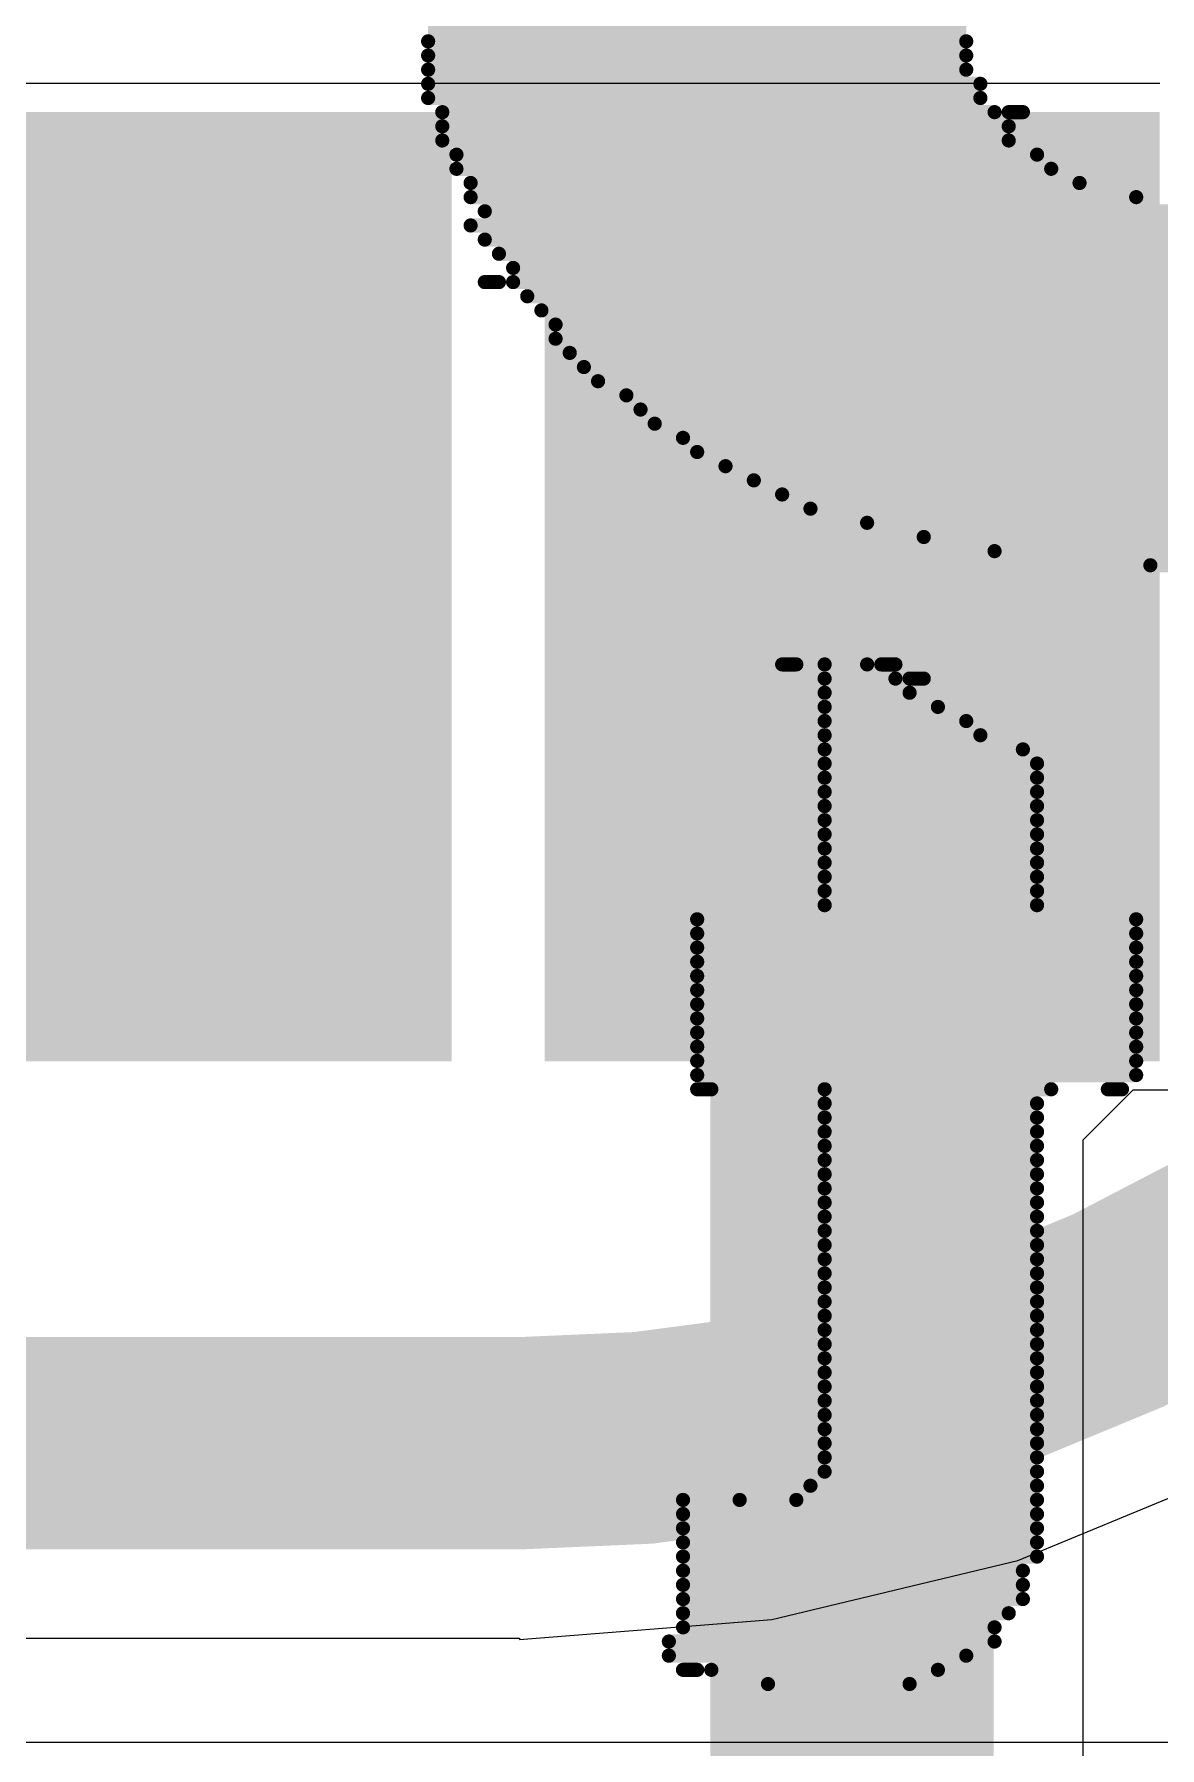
# Model space of a CAD drawing. Header units: millimetres. Extents: x -41 to 155, y -111 to 87.
# Drawn here: x -10.685 to -8.667, y 6.744 to 9.817 of the extents above; entities that cross this region are included whole.
import ezdxf

# ---------------------------------------------------------------- set-up
doc = ezdxf.new("R2010")
doc.units = ezdxf.units.MM
for name, color, linetype in [('BottomLayer', 5, 'Continuous'), ('BottomOverlay', 54, 'Continuous'), ('Mechanical1', 6, 'Continuous'), ('Mechanical2', 216, 'Continuous'), ('TopLayer', 1, 'Continuous'), ('TopPaste', 8, 'Continuous'), ('TopSolder', 216, 'Continuous')]:
    doc.layers.add(name, color=color, linetype=linetype)

# ---------------------------------------------------------------- blocks, each defined once
blk = doc.blocks.new('38_SMD_M______3')
at = {"layer": 'TopLayer'}
for points in [[(8.00000305, -2.09999961), (9.50000259, -2.09999961), (9.50000259, -3.00000035), (8.00000305, -3.00000035)], [(7.999995429999999, -3.36999199), (9.49999497, -3.36999199), (9.49999497, -4.26999273), (7.999995429999999, -4.26999273)]]:
    blk.add_hatch(color=1, dxfattribs=at).paths.add_polyline_path(points)
at = {"layer": 'TopPaste'}
for points in [[(8.00000305, -2.09999961), (9.50000259, -2.09999961), (9.50000259, -3.00000035), (8.00000305, -3.00000035)], [(7.999995429999999, -3.36999199), (9.49999497, -3.36999199), (9.49999497, -4.26999273), (7.999995429999999, -4.26999273)]]:
    blk.add_hatch(color=8, dxfattribs=at).paths.add_polyline_path(points)
at = {"layer": 'TopSolder'}
for points in [[(7.89840305, -1.99839961), (9.601602589999999, -1.99839961), (9.601602589999999, -3.10160035), (7.89840305, -3.10160035)], [(7.89839543, -3.26839199), (9.601594969999999, -3.26839199), (9.601594969999999, -4.37159273), (7.89839543, -4.37159273)]]:
    blk.add_hatch(color=216, dxfattribs=at).paths.add_polyline_path(points)

msp = doc.modelspace()

# ---------------------------------------------------------------- linework, layer by layer
at = {"layer": 'BottomLayer'}
for p, q in [((-8.921483299999998, 7.07952102), (-8.502246139999999, 7.253173199999999)), ((-9.36272448, 6.973587779999999), (-8.921483299999998, 7.07952102)), ((-9.81510356, 6.937984599999999), (-9.36272448, 6.973587779999999)), ((-16.51946404, 6.9401817), (-9.81510356, 6.9401817)), ((-9.81510356, 6.9401817), (-9.81510356, 6.937984599999999)), ((-8.48436708, 6.75290496), (-16.383, 6.75290496))]:
    msp.add_line(p, q, dxfattribs=at)
at = {"layer": 'BottomLayer', "const_width": 0.3809999999999999}
msp.add_lwpolyline([(-8.01905178, 8.03374822, -0.198912367379658), (-9.81510356, 7.289799999999999)], format="xyb", dxfattribs=at)
msp.add_lwpolyline([(-16.51946404, 7.289799999999999), (-9.81510356, 7.289799999999999)], dxfattribs=at)
at = {"layer": 'BottomLayer', "const_width": 0.1905}
msp.add_lwpolyline([(-9.910353559999999, 7.289799999999999, 1), (-9.719853559999999, 7.289799999999999, 1)], format="xyb", close=True, dxfattribs=at)
msp.add_lwpolyline([(-9.910353559999999, 7.289799999999999, 1), (-9.719853559999999, 7.289799999999999, 1)], format="xyb", close=True, dxfattribs=at)
at = {"layer": 'BottomOverlay', "const_width": 0.0254}
for points in [[(-9.9789996, 9.8298), (-9.0137996, 9.8298)], [(-9.9789996, 9.8044), (-9.0137996, 9.8044)], [(-9.9789996, 9.779), (-9.0137996, 9.779)], [(-9.9789996, 9.7536), (-9.0137996, 9.7536)], [(-9.9789996, 9.7282), (-8.9883996, 9.7282)], [(-9.9789996, 9.7028), (-8.9883996, 9.7028)], [(-9.953599599999999, 9.6774), (-8.9629996, 9.6774)], [(-8.9375996, 9.6774), (-8.9121996, 9.6774)], [(-9.953599599999999, 9.652), (-8.9375996, 9.652)], [(-9.953599599999999, 9.6266), (-8.9375996, 9.6266)], [(-9.9281996, 9.6012), (-8.8867996, 9.6012)], [(-9.9281996, 9.5758), (-8.8613996, 9.5758)], [(-9.9027996, 9.5504), (-8.8105996, 9.5504)], [(-9.9027996, 9.524999999999999), (-8.7089996, 9.524999999999999)], [(-9.877399599999999, 9.4996), (-7.2357996, 9.4996)], [(-9.9027996, 9.4742), (-7.2357996, 9.4742)], [(-9.877399599999999, 9.448799999999999), (-7.2611996, 9.448799999999999)], [(-9.8519996, 9.423399999999999), (-7.2865996, 9.423399999999999)], [(-9.8265996, 9.398), (-7.2865996, 9.398)], [(-9.877399599999999, 9.372599999999998), (-9.8519996, 9.372599999999998)], [(-9.8265996, 9.372599999999998), (-7.3119996, 9.372599999999998)], [(-9.801199599999999, 9.347199999999999), (-7.3373996, 9.347199999999999)], [(-9.7757996, 9.3218), (-7.3373996, 9.3218)], [(-9.7503996, 9.296399999999998), (-7.3627996, 9.296399999999998)], [(-9.7503996, 9.270999999999999), (-7.3881996, 9.270999999999999)], [(-9.724999599999999, 9.2456), (-7.3881996, 9.2456)], [(-9.699599599999999, 9.220199999999998), (-7.4135996, 9.220199999999998)], [(-9.6741996, 9.194799999999999), (-7.4389996, 9.194799999999999)], [(-9.623399599999999, 9.1694), (-7.4643996, 9.1694)], [(-9.5979996, 9.143999999999998), (-7.5151996, 9.143999999999998)], [(-9.572599599999998, 9.118599999999999), (-7.5405996, 9.118599999999999)], [(-9.5217996, 9.0932), (-7.5659996, 9.0932)], [(-9.496399599999998, 9.067799999999998), (-7.591399599999999, 9.067799999999998)], [(-9.4455996, 9.042399999999999), (-7.642199599999999, 9.042399999999999)], [(-9.394799599999999, 9.017), (-7.692999599999999, 9.017)], [(-9.343999599999998, 8.991599999999998), (-7.769199599999999, 8.991599999999998)], [(-9.2931996, 8.966199999999999), (-7.819999599999999, 8.966199999999999)], [(-9.191599599999998, 8.9408), (-7.870799599999999, 8.9408)], [(-9.0899996, 8.915399999999998), (-8.0485996, 8.915399999999998)], [(-8.9629996, 8.889999999999999), (-8.1755996, 8.889999999999999)], [(-8.683599599999999, 8.8646), (-8.5057996, 8.8646)], [(-9.343999599999998, 8.6868), (-9.318599599999999, 8.6868)], [(-9.267799599999998, 8.6868), (-9.191599599999998, 8.6868)], [(-9.166199599999999, 8.6868), (-9.1407996, 8.6868)], [(-9.267799599999998, 8.6614), (-9.1407996, 8.6614)], [(-9.1153996, 8.6614), (-9.0899996, 8.6614)], [(-9.267799599999998, 8.636000000000001), (-9.1153996, 8.636000000000001)], [(-9.267799599999998, 8.6106), (-9.0645996, 8.6106)], [(-9.267799599999998, 8.5852), (-9.0137996, 8.5852)], [(-9.267799599999998, 8.5598), (-8.9883996, 8.5598)], [(-9.267799599999998, 8.5344), (-8.9121996, 8.5344)], [(-9.267799599999998, 8.509), (-8.8867996, 8.509)], [(-9.267799599999998, 8.4836), (-8.8867996, 8.4836)], [(-9.267799599999998, 8.4582), (-8.8867996, 8.4582)], [(-9.267799599999998, 8.4328), (-8.8867996, 8.4328)], [(-9.267799599999998, 8.407399999999999), (-8.8867996, 8.407399999999999)], [(-9.267799599999998, 8.382), (-8.8867996, 8.382)], [(-9.267799599999998, 8.3566), (-8.8867996, 8.3566)], [(-9.267799599999998, 8.331199999999999), (-8.8867996, 8.331199999999999)], [(-9.267799599999998, 8.3058), (-8.8867996, 8.3058)], [(-9.267799599999998, 8.2804), (-8.8867996, 8.2804)], [(-9.267799599999998, 8.254999999999999), (-8.8867996, 8.254999999999999)], [(-9.496399599999998, 8.2296), (-8.7089996, 8.2296)], [(-9.496399599999998, 8.2042), (-8.7089996, 8.2042)], [(-9.496399599999998, 8.178799999999999), (-8.7089996, 8.178799999999999)], [(-9.496399599999998, 8.1534), (-8.7089996, 8.1534)], [(-9.496399599999998, 8.128), (-8.7089996, 8.128)], [(-9.496399599999998, 8.102599999999999), (-8.7089996, 8.102599999999999)], [(-9.496399599999998, 8.0772), (-8.7089996, 8.0772)], [(-9.496399599999998, 8.0518), (-8.7089996, 8.0518)], [(-9.496399599999998, 8.026399999999999), (-8.7089996, 8.026399999999999)], [(-9.496399599999998, 8.001), (-8.7089996, 8.001)], [(-9.496399599999998, 7.9756), (-8.7089996, 7.9756)], [(-9.496399599999998, 7.9502), (-8.7089996, 7.9502)], [(-9.496399599999998, 7.924799999999999), (-9.470999599999999, 7.924799999999999)], [(-9.267799599999998, 7.924799999999999), (-8.8613996, 7.924799999999999)], [(-8.7597996, 7.924799999999999), (-8.7343996, 7.924799999999999)], [(-9.267799599999998, 7.899399999999999), (-8.8867996, 7.899399999999999)], [(-9.267799599999998, 7.874), (-8.8867996, 7.874)], [(-9.267799599999998, 7.848599999999999), (-8.8867996, 7.848599999999999)], [(-9.267799599999998, 7.823199999999999), (-8.8867996, 7.823199999999999)], [(-9.267799599999998, 7.7978), (-8.8867996, 7.7978)], [(-9.267799599999998, 7.772399999999999), (-8.8867996, 7.772399999999999)], [(-9.267799599999998, 7.746999999999999), (-8.8867996, 7.746999999999999)], [(-9.267799599999998, 7.7216), (-8.8867996, 7.7216)], [(-9.267799599999998, 7.696199999999999), (-8.8867996, 7.696199999999999)], [(-9.267799599999998, 7.670799999999999), (-8.8867996, 7.670799999999999)], [(-9.267799599999998, 7.6454), (-8.8867996, 7.6454)], [(-9.267799599999998, 7.619999999999999), (-8.8867996, 7.619999999999999)], [(-9.267799599999998, 7.594599999999999), (-8.8867996, 7.594599999999999)], [(-9.267799599999998, 7.569199999999999), (-8.8867996, 7.569199999999999)], [(-9.267799599999998, 7.543799999999999), (-8.8867996, 7.543799999999999)], [(-9.267799599999998, 7.518399999999999), (-8.8867996, 7.518399999999999)], [(-9.267799599999998, 7.492999999999999), (-8.8867996, 7.492999999999999)], [(-9.267799599999998, 7.467599999999999), (-8.8867996, 7.467599999999999)], [(-9.267799599999998, 7.442199999999999), (-8.8867996, 7.442199999999999)], [(-9.267799599999998, 7.416799999999999), (-8.8867996, 7.416799999999999)], [(-9.267799599999998, 7.391399999999999), (-8.8867996, 7.391399999999999)], [(-9.267799599999998, 7.365999999999999), (-8.8867996, 7.365999999999999)], [(-9.267799599999998, 7.340599999999999), (-8.8867996, 7.340599999999999)], [(-9.267799599999998, 7.315199999999999), (-8.8867996, 7.315199999999999)], [(-9.267799599999998, 7.289799999999999), (-8.8867996, 7.289799999999999)], [(-9.267799599999998, 7.264399999999999), (-8.8867996, 7.264399999999999)], [(-9.2931996, 7.213599999999999), (-8.8867996, 7.213599999999999)], [(-9.267799599999998, 7.238999999999999), (-8.8867996, 7.238999999999999)], [(-9.5217996, 7.188199999999999), (-9.420199599999998, 7.188199999999999)], [(-9.318599599999999, 7.188199999999999), (-8.8867996, 7.188199999999999)], [(-9.5217996, 7.162799999999999), (-8.8867996, 7.162799999999999)], [(-9.5217996, 7.1374), (-8.8867996, 7.1374)], [(-9.5217996, 7.112), (-8.8867996, 7.112)], [(-9.5217996, 7.086600000000001), (-8.8867996, 7.086600000000001)], [(-9.5217996, 7.0612), (-8.9121996, 7.0612)], [(-9.5217996, 7.0358), (-8.9121996, 7.0358)], [(-9.5217996, 7.010400000000001), (-8.9121996, 7.010400000000001)], [(-9.5217996, 6.985), (-8.9375996, 6.985)], [(-9.547199599999999, 6.9342), (-8.9629996, 6.9342)], [(-9.5217996, 6.9596), (-8.9629996, 6.9596)], [(-9.547199599999999, 6.9088), (-9.0137996, 6.9088)], [(-9.5217996, 6.8834), (-9.496399599999998, 6.8834)], [(-9.470999599999999, 6.8834), (-9.0645996, 6.8834)], [(-9.3693996, 6.858), (-9.1153996, 6.858)]]:
    msp.add_lwpolyline(points, dxfattribs=at)
at = {"layer": 'BottomOverlay', "const_width": 0.0127}
for points in [[(-9.9853496, 9.8044, 1), (-9.972649599999999, 9.8044, 1)], [(-9.0201496, 9.8044, 1), (-9.0074496, 9.8044, 1)], [(-9.9853496, 9.779, 1), (-9.972649599999999, 9.779, 1)], [(-9.0201496, 9.779, 1), (-9.0074496, 9.779, 1)], [(-9.9853496, 9.7536, 1), (-9.972649599999999, 9.7536, 1)], [(-9.0201496, 9.7536, 1), (-9.0074496, 9.7536, 1)], [(-9.9853496, 9.7282, 1), (-9.972649599999999, 9.7282, 1)], [(-9.9853496, 9.7028, 1), (-9.972649599999999, 9.7028, 1)], [(-8.994749599999999, 9.7282, 1), (-8.9820496, 9.7282, 1)], [(-8.994749599999999, 9.7028, 1), (-8.9820496, 9.7028, 1)], [(-9.959949599999998, 9.6774, 1), (-9.947249600000001, 9.6774, 1)], [(-8.9693496, 9.6774, 1), (-8.956649599999999, 9.6774, 1)], [(-8.9439496, 9.6774, 1), (-8.9312496, 9.6774, 1)], [(-8.918549599999999, 9.6774, 1), (-8.9058496, 9.6774, 1)], [(-9.959949599999998, 9.652, 1), (-9.947249600000001, 9.652, 1)], [(-8.9439496, 9.652, 1), (-8.9312496, 9.652, 1)], [(-9.959949599999998, 9.6266, 1), (-9.947249600000001, 9.6266, 1)], [(-8.9439496, 9.6266, 1), (-8.9312496, 9.6266, 1)], [(-9.9345496, 9.6012, 1), (-9.9218496, 9.6012, 1)], [(-8.8931496, 9.6012, 1), (-8.880449599999999, 9.6012, 1)], [(-9.9345496, 9.5758, 1), (-9.9218496, 9.5758, 1)], [(-9.909149600000001, 9.5504, 1), (-9.8964496, 9.5504, 1)], [(-8.8677496, 9.5758, 1), (-8.8550496, 9.5758, 1)], [(-8.8169496, 9.5504, 1), (-8.804249599999999, 9.5504, 1)], [(-9.909149600000001, 9.524999999999999, 1), (-9.8964496, 9.524999999999999, 1)], [(-8.7153496, 9.524999999999999, 1), (-8.702649599999999, 9.524999999999999, 1)], [(-9.8837496, 9.4996, 1), (-9.8710496, 9.4996, 1)], [(-9.909149600000001, 9.4742, 1), (-9.8964496, 9.4742, 1)], [(-9.8837496, 9.448799999999999, 1), (-9.8710496, 9.448799999999999, 1)], [(-9.8583496, 9.423399999999999, 1), (-9.8456496, 9.423399999999999, 1)], [(-9.8329496, 9.398, 1), (-9.8202496, 9.398, 1)], [(-9.8837496, 9.372599999999998, 1), (-9.8710496, 9.372599999999998, 1)], [(-9.8583496, 9.372599999999998, 1), (-9.8456496, 9.372599999999998, 1)], [(-9.8329496, 9.372599999999998, 1), (-9.8202496, 9.372599999999998, 1)], [(-9.8075496, 9.347199999999999, 1), (-9.7948496, 9.347199999999999, 1)], [(-9.7821496, 9.3218, 1), (-9.7694496, 9.3218, 1)], [(-9.7567496, 9.296399999999998, 1), (-9.7440496, 9.296399999999998, 1)], [(-9.7567496, 9.270999999999999, 1), (-9.7440496, 9.270999999999999, 1)], [(-9.7313496, 9.2456, 1), (-9.718649599999999, 9.2456, 1)], [(-9.7059496, 9.220199999999998, 1), (-9.6932496, 9.220199999999998, 1)], [(-9.680549599999999, 9.194799999999999, 1), (-9.6678496, 9.194799999999999, 1)], [(-9.6297496, 9.1694, 1), (-9.6170496, 9.1694, 1)], [(-9.604349599999999, 9.143999999999998, 1), (-9.5916496, 9.143999999999998, 1)], [(-9.5789496, 9.118599999999999, 1), (-9.566249599999999, 9.118599999999999, 1)], [(-9.528149599999999, 9.0932, 1), (-9.5154496, 9.0932, 1)], [(-9.5027496, 9.067799999999998, 1), (-9.490049599999999, 9.067799999999998, 1)], [(-9.451949599999999, 9.042399999999999, 1), (-9.4392496, 9.042399999999999, 1)], [(-9.4011496, 9.017, 1), (-9.3884496, 9.017, 1)], [(-9.3503496, 8.991599999999998, 1), (-9.337649599999999, 8.991599999999998, 1)], [(-9.299549599999999, 8.966199999999999, 1), (-9.2868496, 8.966199999999999, 1)], [(-9.1979496, 8.9408, 1), (-9.185249599999999, 8.9408, 1)], [(-9.0963496, 8.915399999999998, 1), (-9.0836496, 8.915399999999998, 1)], [(-8.9693496, 8.889999999999999, 1), (-8.956649599999999, 8.889999999999999, 1)], [(-8.689949599999998, 8.8646, 1), (-8.6772496, 8.8646, 1)], [(-9.3503496, 8.6868, 1), (-9.337649599999999, 8.6868, 1)], [(-9.3249496, 8.6868, 1), (-9.3122496, 8.6868, 1)], [(-9.2741496, 8.6868, 1), (-9.261449599999999, 8.6868, 1)], [(-9.1979496, 8.6868, 1), (-9.185249599999999, 8.6868, 1)], [(-9.1725496, 8.6868, 1), (-9.1598496, 8.6868, 1)], [(-9.147149599999999, 8.6868, 1), (-9.1344496, 8.6868, 1)], [(-9.2741496, 8.6614, 1), (-9.261449599999999, 8.6614, 1)], [(-9.147149599999999, 8.6614, 1), (-9.1344496, 8.6614, 1)], [(-9.1217496, 8.6614, 1), (-9.109049599999999, 8.6614, 1)], [(-9.0963496, 8.6614, 1), (-9.0836496, 8.6614, 1)], [(-9.2741496, 8.636000000000001, 1), (-9.261449599999999, 8.636000000000001, 1)], [(-9.1217496, 8.636000000000001, 1), (-9.109049599999999, 8.636000000000001, 1)], [(-9.2741496, 8.6106, 1), (-9.261449599999999, 8.6106, 1)], [(-9.070949599999999, 8.6106, 1), (-9.0582496, 8.6106, 1)], [(-9.2741496, 8.5852, 1), (-9.261449599999999, 8.5852, 1)], [(-9.0201496, 8.5852, 1), (-9.0074496, 8.5852, 1)], [(-9.2741496, 8.5598, 1), (-9.261449599999999, 8.5598, 1)], [(-9.2741496, 8.5344, 1), (-9.261449599999999, 8.5344, 1)], [(-8.994749599999999, 8.5598, 1), (-8.9820496, 8.5598, 1)], [(-8.918549599999999, 8.5344, 1), (-8.9058496, 8.5344, 1)], [(-9.2741496, 8.509, 1), (-9.261449599999999, 8.509, 1)], [(-8.8931496, 8.509, 1), (-8.880449599999999, 8.509, 1)], [(-9.2741496, 8.4836, 1), (-9.261449599999999, 8.4836, 1)], [(-8.8931496, 8.4836, 1), (-8.880449599999999, 8.4836, 1)], [(-9.2741496, 8.4582, 1), (-9.261449599999999, 8.4582, 1)], [(-8.8931496, 8.4582, 1), (-8.880449599999999, 8.4582, 1)], [(-9.2741496, 8.4328, 1), (-9.261449599999999, 8.4328, 1)], [(-8.8931496, 8.4328, 1), (-8.880449599999999, 8.4328, 1)], [(-9.2741496, 8.407399999999999, 1), (-9.261449599999999, 8.407399999999999, 1)], [(-9.2741496, 8.382, 1), (-9.261449599999999, 8.382, 1)], [(-8.8931496, 8.407399999999999, 1), (-8.880449599999999, 8.407399999999999, 1)], [(-8.8931496, 8.382, 1), (-8.880449599999999, 8.382, 1)], [(-9.2741496, 8.3566, 1), (-9.261449599999999, 8.3566, 1)], [(-8.8931496, 8.3566, 1), (-8.880449599999999, 8.3566, 1)], [(-9.2741496, 8.331199999999999, 1), (-9.261449599999999, 8.331199999999999, 1)], [(-8.8931496, 8.331199999999999, 1), (-8.880449599999999, 8.331199999999999, 1)], [(-9.2741496, 8.3058, 1), (-9.261449599999999, 8.3058, 1)], [(-8.8931496, 8.3058, 1), (-8.880449599999999, 8.3058, 1)], [(-9.2741496, 8.2804, 1), (-9.261449599999999, 8.2804, 1)], [(-9.2741496, 8.254999999999999, 1), (-9.261449599999999, 8.254999999999999, 1)], [(-8.8931496, 8.2804, 1), (-8.880449599999999, 8.2804, 1)], [(-8.8931496, 8.254999999999999, 1), (-8.880449599999999, 8.254999999999999, 1)], [(-9.5027496, 8.2296, 1), (-9.490049599999999, 8.2296, 1)], [(-8.7153496, 8.2296, 1), (-8.702649599999999, 8.2296, 1)], [(-9.5027496, 8.2042, 1), (-9.490049599999999, 8.2042, 1)], [(-8.7153496, 8.2042, 1), (-8.702649599999999, 8.2042, 1)], [(-9.5027496, 8.178799999999999, 1), (-9.490049599999999, 8.178799999999999, 1)], [(-8.7153496, 8.178799999999999, 1), (-8.702649599999999, 8.178799999999999, 1)], [(-9.5027496, 8.1534, 1), (-9.490049599999999, 8.1534, 1)], [(-8.7153496, 8.1534, 1), (-8.702649599999999, 8.1534, 1)], [(-9.5027496, 8.128, 1), (-9.490049599999999, 8.128, 1)], [(-9.5027496, 8.102599999999999, 1), (-9.490049599999999, 8.102599999999999, 1)], [(-8.7153496, 8.128, 1), (-8.702649599999999, 8.128, 1)], [(-8.7153496, 8.102599999999999, 1), (-8.702649599999999, 8.102599999999999, 1)], [(-9.5027496, 8.0772, 1), (-9.490049599999999, 8.0772, 1)], [(-8.7153496, 8.0772, 1), (-8.702649599999999, 8.0772, 1)], [(-9.5027496, 8.0518, 1), (-9.490049599999999, 8.0518, 1)], [(-8.7153496, 8.0518, 1), (-8.702649599999999, 8.0518, 1)], [(-9.5027496, 8.026399999999999, 1), (-9.490049599999999, 8.026399999999999, 1)], [(-8.7153496, 8.026399999999999, 1), (-8.702649599999999, 8.026399999999999, 1)], [(-9.5027496, 8.001, 1), (-9.490049599999999, 8.001, 1)], [(-8.7153496, 8.001, 1), (-8.702649599999999, 8.001, 1)], [(-9.5027496, 7.9756, 1), (-9.490049599999999, 7.9756, 1)], [(-9.5027496, 7.9502, 1), (-9.490049599999999, 7.9502, 1)], [(-8.7153496, 7.9756, 1), (-8.702649599999999, 7.9756, 1)], [(-8.7153496, 7.9502, 1), (-8.702649599999999, 7.9502, 1)], [(-9.5027496, 7.924799999999999, 1), (-9.490049599999999, 7.924799999999999, 1)], [(-9.4773496, 7.924799999999999, 1), (-9.4646496, 7.924799999999999, 1)], [(-9.2741496, 7.924799999999999, 1), (-9.261449599999999, 7.924799999999999, 1)], [(-8.8677496, 7.924799999999999, 1), (-8.8550496, 7.924799999999999, 1)], [(-8.766149599999999, 7.924799999999999, 1), (-8.7534496, 7.924799999999999, 1)], [(-8.7407496, 7.924799999999999, 1), (-8.728049599999999, 7.924799999999999, 1)], [(-9.2741496, 7.899399999999999, 1), (-9.261449599999999, 7.899399999999999, 1)], [(-8.8931496, 7.899399999999999, 1), (-8.880449599999999, 7.899399999999999, 1)], [(-9.2741496, 7.874, 1), (-9.261449599999999, 7.874, 1)], [(-8.8931496, 7.874, 1), (-8.880449599999999, 7.874, 1)], [(-9.2741496, 7.848599999999999, 1), (-9.261449599999999, 7.848599999999999, 1)], [(-8.8931496, 7.848599999999999, 1), (-8.880449599999999, 7.848599999999999, 1)], [(-9.2741496, 7.823199999999999, 1), (-9.261449599999999, 7.823199999999999, 1)], [(-9.2741496, 7.7978, 1), (-9.261449599999999, 7.7978, 1)], [(-8.8931496, 7.823199999999999, 1), (-8.880449599999999, 7.823199999999999, 1)], [(-8.8931496, 7.7978, 1), (-8.880449599999999, 7.7978, 1)], [(-9.2741496, 7.772399999999999, 1), (-9.261449599999999, 7.772399999999999, 1)], [(-8.8931496, 7.772399999999999, 1), (-8.880449599999999, 7.772399999999999, 1)], [(-9.2741496, 7.746999999999999, 1), (-9.261449599999999, 7.746999999999999, 1)], [(-8.8931496, 7.746999999999999, 1), (-8.880449599999999, 7.746999999999999, 1)], [(-9.2741496, 7.7216, 1), (-9.261449599999999, 7.7216, 1)], [(-8.8931496, 7.7216, 1), (-8.880449599999999, 7.7216, 1)], [(-9.2741496, 7.696199999999999, 1), (-9.261449599999999, 7.696199999999999, 1)], [(-9.2741496, 7.670799999999999, 1), (-9.261449599999999, 7.670799999999999, 1)], [(-8.8931496, 7.696199999999999, 1), (-8.880449599999999, 7.696199999999999, 1)], [(-8.8931496, 7.670799999999999, 1), (-8.880449599999999, 7.670799999999999, 1)], [(-9.2741496, 7.6454, 1), (-9.261449599999999, 7.6454, 1)], [(-8.8931496, 7.6454, 1), (-8.880449599999999, 7.6454, 1)], [(-9.2741496, 7.619999999999999, 1), (-9.261449599999999, 7.619999999999999, 1)], [(-8.8931496, 7.619999999999999, 1), (-8.880449599999999, 7.619999999999999, 1)], [(-9.2741496, 7.594599999999999, 1), (-9.261449599999999, 7.594599999999999, 1)], [(-8.8931496, 7.594599999999999, 1), (-8.880449599999999, 7.594599999999999, 1)], [(-9.2741496, 7.569199999999999, 1), (-9.261449599999999, 7.569199999999999, 1)], [(-8.8931496, 7.569199999999999, 1), (-8.880449599999999, 7.569199999999999, 1)], [(-9.2741496, 7.543799999999999, 1), (-9.261449599999999, 7.543799999999999, 1)], [(-9.2741496, 7.518399999999999, 1), (-9.261449599999999, 7.518399999999999, 1)], [(-8.8931496, 7.543799999999999, 1), (-8.880449599999999, 7.543799999999999, 1)], [(-8.8931496, 7.518399999999999, 1), (-8.880449599999999, 7.518399999999999, 1)], [(-9.2741496, 7.492999999999999, 1), (-9.261449599999999, 7.492999999999999, 1)], [(-8.8931496, 7.492999999999999, 1), (-8.880449599999999, 7.492999999999999, 1)], [(-9.2741496, 7.467599999999999, 1), (-9.261449599999999, 7.467599999999999, 1)], [(-8.8931496, 7.467599999999999, 1), (-8.880449599999999, 7.467599999999999, 1)], [(-9.2741496, 7.442199999999999, 1), (-9.261449599999999, 7.442199999999999, 1)], [(-8.8931496, 7.442199999999999, 1), (-8.880449599999999, 7.442199999999999, 1)], [(-9.2741496, 7.416799999999999, 1), (-9.261449599999999, 7.416799999999999, 1)], [(-8.8931496, 7.416799999999999, 1), (-8.880449599999999, 7.416799999999999, 1)], [(-9.2741496, 7.391399999999999, 1), (-9.261449599999999, 7.391399999999999, 1)], [(-9.2741496, 7.365999999999999, 1), (-9.261449599999999, 7.365999999999999, 1)], [(-8.8931496, 7.391399999999999, 1), (-8.880449599999999, 7.391399999999999, 1)], [(-8.8931496, 7.365999999999999, 1), (-8.880449599999999, 7.365999999999999, 1)], [(-9.2741496, 7.340599999999999, 1), (-9.261449599999999, 7.340599999999999, 1)], [(-8.8931496, 7.340599999999999, 1), (-8.880449599999999, 7.340599999999999, 1)], [(-9.2741496, 7.315199999999999, 1), (-9.261449599999999, 7.315199999999999, 1)], [(-8.8931496, 7.315199999999999, 1), (-8.880449599999999, 7.315199999999999, 1)], [(-9.2741496, 7.289799999999999, 1), (-9.261449599999999, 7.289799999999999, 1)], [(-8.8931496, 7.289799999999999, 1), (-8.880449599999999, 7.289799999999999, 1)], [(-9.2741496, 7.264399999999999, 1), (-9.261449599999999, 7.264399999999999, 1)], [(-8.8931496, 7.264399999999999, 1), (-8.880449599999999, 7.264399999999999, 1)], [(-9.299549599999999, 7.213599999999999, 1), (-9.2868496, 7.213599999999999, 1)], [(-9.2741496, 7.238999999999999, 1), (-9.261449599999999, 7.238999999999999, 1)], [(-8.8931496, 7.238999999999999, 1), (-8.880449599999999, 7.238999999999999, 1)], [(-8.8931496, 7.213599999999999, 1), (-8.880449599999999, 7.213599999999999, 1)], [(-9.528149599999999, 7.188199999999999, 1), (-9.5154496, 7.188199999999999, 1)], [(-9.4265496, 7.188199999999999, 1), (-9.413849599999999, 7.188199999999999, 1)], [(-9.3249496, 7.188199999999999, 1), (-9.3122496, 7.188199999999999, 1)], [(-8.8931496, 7.188199999999999, 1), (-8.880449599999999, 7.188199999999999, 1)], [(-9.528149599999999, 7.162799999999999, 1), (-9.5154496, 7.162799999999999, 1)], [(-8.8931496, 7.162799999999999, 1), (-8.880449599999999, 7.162799999999999, 1)], [(-9.528149599999999, 7.1374, 1), (-9.5154496, 7.1374, 1)], [(-8.8931496, 7.1374, 1), (-8.880449599999999, 7.1374, 1)], [(-9.528149599999999, 7.112, 1), (-9.5154496, 7.112, 1)], [(-8.8931496, 7.112, 1), (-8.880449599999999, 7.112, 1)], [(-9.528149599999999, 7.086600000000001, 1), (-9.5154496, 7.086600000000001, 1)], [(-9.528149599999999, 7.0612, 1), (-9.5154496, 7.0612, 1)], [(-8.918549599999999, 7.0612, 1), (-8.9058496, 7.0612, 1)], [(-8.8931496, 7.086600000000001, 1), (-8.880449599999999, 7.086600000000001, 1)], [(-9.528149599999999, 7.0358, 1), (-9.5154496, 7.0358, 1)], [(-8.918549599999999, 7.0358, 1), (-8.9058496, 7.0358, 1)], [(-9.528149599999999, 7.010400000000001, 1), (-9.5154496, 7.010400000000001, 1)], [(-8.918549599999999, 7.010400000000001, 1), (-8.9058496, 7.010400000000001, 1)], [(-9.528149599999999, 6.985, 1), (-9.5154496, 6.985, 1)], [(-8.9439496, 6.985, 1), (-8.9312496, 6.985, 1)], [(-9.5535496, 6.9342, 1), (-9.5408496, 6.9342, 1)], [(-9.528149599999999, 6.9596, 1), (-9.5154496, 6.9596, 1)], [(-8.9693496, 6.9596, 1), (-8.956649599999999, 6.9596, 1)], [(-8.9693496, 6.9342, 1), (-8.956649599999999, 6.9342, 1)], [(-9.5535496, 6.9088, 1), (-9.5408496, 6.9088, 1)], [(-9.0201496, 6.9088, 1), (-9.0074496, 6.9088, 1)], [(-9.528149599999999, 6.8834, 1), (-9.5154496, 6.8834, 1)], [(-9.5027496, 6.8834, 1), (-9.490049599999999, 6.8834, 1)], [(-9.4773496, 6.8834, 1), (-9.4646496, 6.8834, 1)], [(-9.070949599999999, 6.8834, 1), (-9.0582496, 6.8834, 1)], [(-9.375749599999999, 6.858, 1), (-9.3630496, 6.858, 1)], [(-9.1217496, 6.858, 1), (-9.109049599999999, 6.858, 1)]]:
    msp.add_lwpolyline(points, format="xyb", close=True, dxfattribs=at)
at = {"layer": 'Mechanical1', "const_width": 0.254}
msp.add_lwpolyline([(-26.73261862, 19.82835506, -3.064050539179198), (-27.01640773999999, -19.42715952)], format="xyb", dxfattribs=at)
at = {"layer": 'Mechanical2', "const_width": 0.254}
msp.add_lwpolyline([(-27.77328456, 19.43499542, -3.216015777354795), (-28.0670254, -19.00832622)], format="xyb", dxfattribs=at)
at = {"layer": 'TopLayer'}
for p, q in [((-9.94800398, 9.72860132), (-11.02919562, 9.72860132)), ((-9.88619816, 9.72860386), (-9.94800398, 9.72860132)), ((-9.75919562, 9.7285937), (-9.88619816, 9.72860386)), ((-8.66649778, 9.7285937), (-9.75919562, 9.7285937)), ((-8.804241979999999, 7.833992459999999), (-8.71443774, 7.923796699999999)), ((-8.71443774, 7.923796699999999), (-8.61620578, 7.92379416)), ((-8.804241979999999, 5.392026299999999), (-8.804241979999999, 7.833992459999999))]:
    msp.add_line(p, q, dxfattribs=at)
at = {"layer": 'TopLayer', "const_width": 0.508}
msp.add_lwpolyline([(-9.21860488, 5.392026299999999), (-9.21860488, 8.8261952)], dxfattribs=at)
at = {"layer": 'TopLayer', "const_width": 0.254}
msp.add_lwpolyline([(-9.34560488, 8.8261952, 1), (-9.09160488, 8.8261952, 1)], format="xyb", close=True, dxfattribs=at)

# ---------------------------------------------------------------- block references
at = {"rotation": 90}
msp.add_blockref('38_SMD_M______3', (-13.03859724, 0.0762), dxfattribs=at)

doc.saveas('drawing.dxf')
